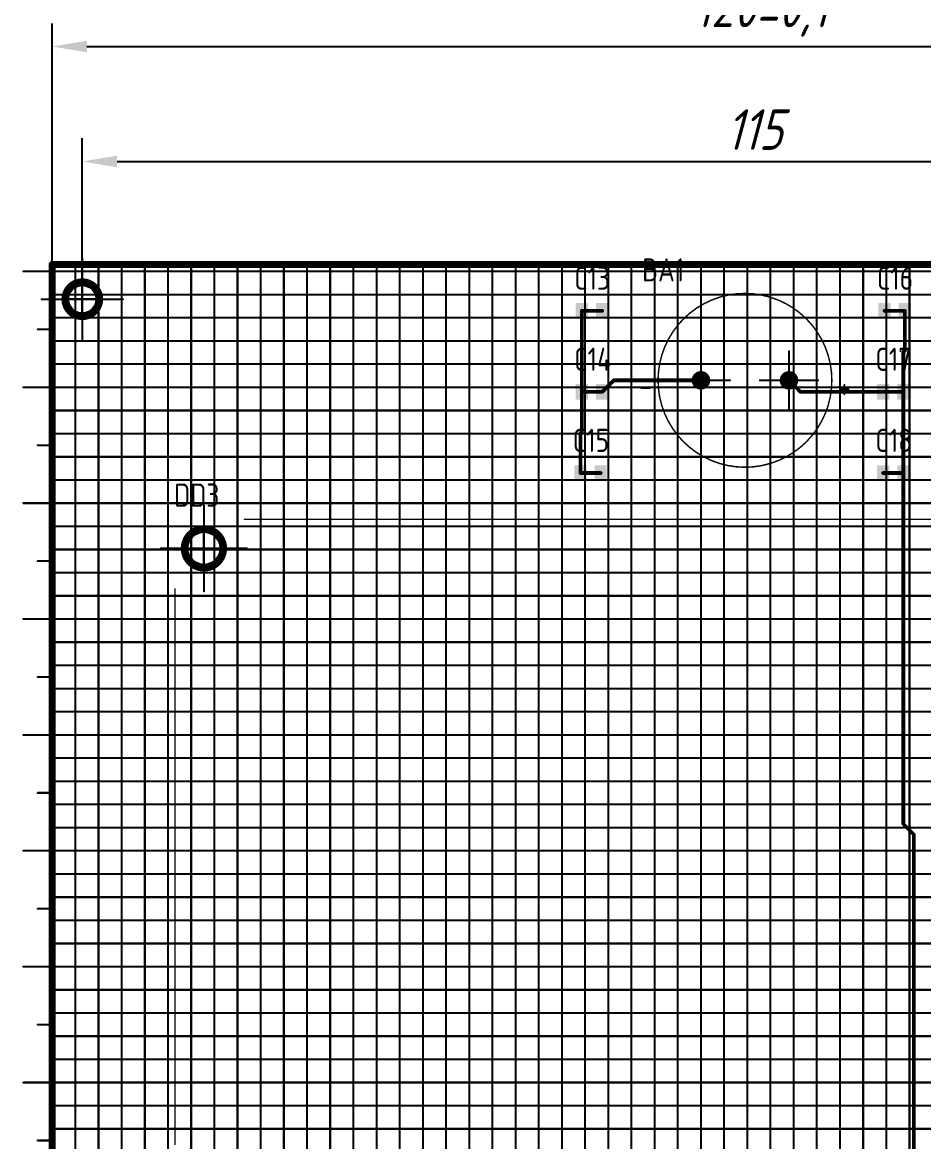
# Model space of a CAD drawing. Header units: millimetres. Extents: x 57 to 898, y 51 to 645.
# Drawn here: x 250 to 327.8, y 442.3 to 538.9 of the extents above; entities that cross this region are included whole.
import ezdxf

# ---------------------------------------------------------------- set-up
doc = ezdxf.new("R2010")
doc.units = ezdxf.units.MM
for name, color, linetype in [('Mechanical11', 56, 'Continuous'), ('Mechanical12', 56, 'Continuous'), ('Mechanical7', 56, 'Continuous'), ('Mechanical9', 56, 'Continuous')]:
    doc.layers.add(name, color=color, linetype=linetype)
doc.styles.add('GOST type A', font='gost.TTF', dxfattribs={"oblique": 15, "height": 0.2})
doc.styles.add('GOST type A0', font='gost.TTF', dxfattribs={"oblique": 15, "height": 3.5})
doc.dimstyles.new('ГОСТ type A', dxfattribs={"dimtxt": 3.5, "dimasz": 3, "dimexe": 2, "dimexo": 0, "dimgap": 1, "dimtad": 1, "dimtoh": 1, "dimtxsty": 'GOST type A0', "dimcen": 0, "dimazin": 2, "dimtfac": 1, "dimtmove": 0, "dimatfit": 3, "dimfxl": 1, "dimarcsym": 0})

# ---------------------------------------------------------------- blocks, each defined once
blk = doc.blocks.new('*D82')
at = {"color": 0, "lineweight": -2, "transparency": 16777216}
for p, q in [((255.165, 515.023), (255.165, 528.912)), ((371.165, 515.023), (371.165, 528.912)), ((258.165, 526.912), (368.165, 526.912))]:
    blk.add_line(p, q, dxfattribs=at)
at = {"color": 0, "transparency": 16777216}
for points in [[(258.165, 527.412), (258.165, 526.412), (255.165, 526.912)], [(368.165, 527.412), (368.165, 526.412), (371.165, 526.912)]]:
    blk.add_solid(points, dxfattribs=at)
at = {"layer": 'Defpoints', "color": 0, "transparency": 16777216}
for p in [(371.165, 526.912), (255.165, 515.023), (371.165, 515.023)]:
    blk.add_point(p, dxfattribs=at)
at = {"color": 0, "transparency": 16777216, "insert": (313.165, 529.664), "char_height": 3.5, "attachment_point": 5, "style": 'GOST type A0'}
blk.add_mtext('115', dxfattribs=at)
blk = doc.blocks.new('*D83')
at = {"color": 0, "lineweight": -2, "transparency": 16777216}
for p, q in [((252.565, 517.873), (252.565, 538.832)), ((373.665, 518.023), (373.665, 538.832)), ((255.565, 536.832), (370.665, 536.832))]:
    blk.add_line(p, q, dxfattribs=at)
at = {"color": 0, "transparency": 16777216}
for points in [[(255.565, 537.332), (255.565, 536.332), (252.565, 536.832)], [(370.665, 537.332), (370.665, 536.332), (373.665, 536.832)]]:
    blk.add_solid(points, dxfattribs=at)
at = {"layer": 'Defpoints', "color": 0, "transparency": 16777216}
for p in [(373.665, 536.832), (252.565, 517.873), (373.665, 518.023)]:
    blk.add_point(p, dxfattribs=at)
at = {"color": 0, "transparency": 16777216, "insert": (313.772, 539.846), "char_height": 3.5, "attachment_point": 5, "style": 'GOST type A0'}
blk.add_mtext('120±0,1', dxfattribs=at)

msp = doc.modelspace()

# ---------------------------------------------------------------- hatches: boundary and pattern name
at = {"layer": 'Mechanical12'}
for points in [[(297.761, 513.35), (298.822, 513.35), (298.822, 514.696), (297.761, 514.696)], [(297.761, 513.35), (298.822, 513.35), (298.822, 514.696), (297.761, 514.696)], [(299.508, 513.35), (300.569, 513.35), (300.569, 514.696), (299.508, 514.696)], [(299.508, 513.35), (300.569, 513.35), (300.569, 514.696), (299.508, 514.696)], [(323.887, 513.35), (324.948, 513.35), (324.948, 514.696), (323.887, 514.696)], [(323.887, 513.35), (324.948, 513.35), (324.948, 514.696), (323.887, 514.696)], [(325.634, 513.35), (326.695, 513.35), (326.695, 514.696), (325.634, 514.696)], [(325.634, 513.35), (326.695, 513.35), (326.695, 514.696), (325.634, 514.696)], [(297.761, 506.35), (298.822, 506.35), (298.822, 507.696), (297.761, 507.696)], [(297.761, 506.35), (298.822, 506.35), (298.822, 507.696), (297.761, 507.696)], [(299.508, 506.35), (300.569, 506.35), (300.569, 507.696), (299.508, 507.696)], [(299.508, 506.35), (300.569, 506.35), (300.569, 507.696), (299.508, 507.696)], [(323.761, 506.35), (324.822, 506.35), (324.822, 507.696), (323.761, 507.696)], [(323.761, 506.35), (324.822, 506.35), (324.822, 507.696), (323.761, 507.696)], [(325.508, 506.35), (326.569, 506.35), (326.569, 507.696), (325.508, 507.696)], [(325.508, 506.35), (326.569, 506.35), (326.569, 507.696), (325.508, 507.696)], [(297.634, 499.35), (298.695, 499.35), (298.695, 500.696), (297.634, 500.696)], [(297.634, 499.35), (298.695, 499.35), (298.695, 500.696), (297.634, 500.696)], [(299.381, 499.35), (300.442, 499.35), (300.442, 500.696), (299.381, 500.696)], [(299.381, 499.35), (300.442, 499.35), (300.442, 500.696), (299.381, 500.696)], [(323.761, 499.35), (324.822, 499.35), (324.822, 500.696), (323.761, 500.696)], [(323.761, 499.35), (324.822, 499.35), (324.822, 500.696), (323.761, 500.696)], [(325.508, 499.35), (326.569, 499.35), (326.569, 500.696), (325.508, 500.696)], [(325.508, 499.35), (326.569, 499.35), (326.569, 500.696), (325.508, 500.696)]]:
    msp.add_hatch(color=7, dxfattribs=at).paths.add_polyline_path(points)

# ---------------------------------------------------------------- linework, layer by layer
at = {"layer": 'Mechanical11', "color": 7}
for p, q in [((255.165, 515.023), (255.165, 516.234)), ((255.165, 516.234), (255.478, 516.192)), ((255.478, 516.192), (255.77, 516.072)), ((255.77, 516.072), (256.021, 515.879)), ((256.021, 515.879), (256.213, 515.628)), ((255.165, 515.023), (256.375, 515.023)), ((255.165, 513.813), (255.165, 515.023)), ((256.375, 515.023), (255.165, 515.023)), ((256.213, 515.628), (256.334, 515.337)), ((256.334, 515.337), (256.375, 515.023)), ((256.375, 515.023), (256.334, 514.71)), ((255.77, 513.975), (255.478, 513.854)), ((256.021, 514.167), (255.77, 513.975)), ((256.213, 514.418), (256.021, 514.167)), ((256.334, 514.71), (256.213, 514.418)), ((255.478, 513.854), (255.165, 513.813)), ((308.361, 508.023), (308.376, 508.101)), ((308.376, 508.101), (308.421, 508.168)), ((308.421, 508.168), (308.487, 508.212)), ((308.487, 508.212), (308.565, 508.227)), ((308.565, 508.227), (308.565, 508.023)), ((315.961, 508.023), (315.976, 508.101)), ((315.976, 508.101), (316.021, 508.168)), ((316.021, 508.168), (316.087, 508.212)), ((316.087, 508.212), (316.165, 508.227)), ((316.165, 508.227), (316.165, 508.023)), ((308.565, 508.023), (308.361, 508.023)), ((308.565, 508.023), (308.769, 508.023)), ((308.565, 507.819), (308.565, 508.023)), ((308.643, 507.835), (308.565, 507.819)), ((308.709, 507.879), (308.643, 507.835)), ((308.753, 507.945), (308.709, 507.879)), ((308.769, 508.023), (308.753, 507.945)), ((316.165, 508.023), (315.961, 508.023)), ((316.165, 508.023), (316.369, 508.023)), ((316.165, 507.819), (316.165, 508.023)), ((316.243, 507.835), (316.165, 507.819)), ((316.309, 507.879), (316.243, 507.835)), ((316.353, 507.945), (316.309, 507.879)), ((316.369, 508.023), (316.353, 507.945)), ((264.666, 494.522), (264.959, 494.746)), ((264.959, 494.746), (265.299, 494.887)), ((265.299, 494.887), (265.665, 494.935)), ((265.665, 494.935), (265.665, 493.523)), ((264.253, 493.523), (264.301, 493.889)), ((264.301, 493.889), (264.442, 494.229)), ((264.442, 494.229), (264.666, 494.522)), ((265.665, 493.523), (264.253, 493.523))]:
    msp.add_line(p, q, dxfattribs=at)
at = {"layer": 'Mechanical12', "color": 7}
for p, q in [((254.117, 515.628), (254.309, 515.879)), ((254.309, 515.879), (254.56, 516.072)), ((254.56, 516.072), (254.851, 516.192)), ((254.851, 516.192), (255.165, 516.234)), ((255.165, 516.234), (255.165, 515.023)), ((253.954, 515.023), (253.996, 515.337)), ((253.954, 515.023), (255.165, 515.023)), ((253.996, 514.71), (253.954, 515.023)), ((255.165, 515.023), (253.954, 515.023)), ((253.996, 515.337), (254.117, 515.628)), ((255.165, 515.023), (255.165, 513.813)), ((254.117, 514.418), (253.996, 514.71)), ((254.309, 514.167), (254.117, 514.418)), ((254.56, 513.975), (254.309, 514.167)), ((254.851, 513.854), (254.56, 513.975)), ((255.165, 513.813), (254.851, 513.854)), ((308.565, 508.023), (308.565, 508.227)), ((308.565, 508.227), (308.643, 508.212)), ((308.643, 508.212), (308.709, 508.168)), ((308.709, 508.168), (308.753, 508.101)), ((308.753, 508.101), (308.769, 508.023)), ((316.165, 508.023), (316.165, 508.227)), ((316.165, 508.227), (316.243, 508.212)), ((316.243, 508.212), (316.309, 508.168)), ((316.309, 508.168), (316.353, 508.101)), ((316.353, 508.101), (316.369, 508.023)), ((308.361, 508.023), (308.565, 508.023)), ((308.376, 507.945), (308.361, 508.023)), ((308.421, 507.879), (308.376, 507.945)), ((308.487, 507.835), (308.421, 507.879)), ((308.565, 507.819), (308.487, 507.835)), ((308.565, 508.023), (308.565, 507.819)), ((308.769, 508.023), (308.565, 508.023)), ((315.961, 508.023), (316.165, 508.023)), ((315.976, 507.945), (315.961, 508.023)), ((316.021, 507.879), (315.976, 507.945)), ((316.087, 507.835), (316.021, 507.879)), ((316.165, 507.819), (316.087, 507.835)), ((316.165, 508.023), (316.165, 507.819)), ((316.369, 508.023), (316.165, 508.023)), ((265.665, 493.523), (265.665, 494.935)), ((265.665, 494.935), (266.03, 494.887)), ((266.03, 494.887), (266.371, 494.746)), ((266.371, 494.746), (266.663, 494.522)), ((266.663, 494.522), (266.888, 494.229)), ((266.888, 494.229), (267.029, 493.889)), ((267.029, 493.889), (267.077, 493.523)), ((264.253, 493.523), (265.665, 493.523)), ((264.301, 493.158), (264.253, 493.523)), ((264.442, 492.817), (264.301, 493.158)), ((264.666, 492.525), (264.442, 492.817)), ((265.665, 492.111), (265.665, 493.523)), ((265.665, 493.523), (267.077, 493.523)), ((265.665, 493.523), (265.665, 492.111)), ((267.077, 493.523), (265.665, 493.523)), ((266.888, 492.817), (266.663, 492.525)), ((267.029, 493.158), (266.888, 492.817)), ((267.077, 493.523), (267.029, 493.158)), ((264.959, 492.3), (264.666, 492.525)), ((265.299, 492.159), (264.959, 492.3)), ((265.665, 492.111), (265.299, 492.159)), ((266.03, 492.159), (265.665, 492.111)), ((266.371, 492.3), (266.03, 492.159)), ((266.663, 492.525), (266.371, 492.3))]:
    msp.add_line(p, q, dxfattribs=at)
for points, const_width in [([(252.565, 518.023), (252.565, 337.423)], 0.6), ([(252.565, 518.023), (373.665, 518.023)], 0.6), ([(252.565, 518.023), (252.565, 337.423)], 0.6), ([(252.565, 518.023), (373.665, 518.023)], 0.6), ([(252.565, 518.023), (252.565, 337.423)], 0.6), ([(252.565, 518.023), (373.665, 518.023)], 0.6), ([(252.565, 518.023), (252.565, 337.423)], 0.6), ([(252.565, 518.023), (373.665, 518.023)], 0.6), ([(298.291, 514.023), (300.038, 514.023)], 0.323), ([(298.291, 507.023), (298.291, 514.023)], 0.323), ([(324.418, 514.023), (326.165, 514.023)], 0.323), ([(326.165, 510.575), (326.165, 514.023)], 0.323), ([(326.038, 510.448), (326.165, 510.575)], 0.323), ([(326.038, 507.023), (326.038, 510.448)], 0.323), ([(300.038, 507.023), (301.038, 508.023)], 0.323), ([(301.038, 508.023), (308.565, 508.023)], 0.323), ([(316.165, 508.023), (317.165, 507.023)], 0.323), ([(298.291, 503.564), (298.291, 507.023)], 0.323), ([(298.291, 507.023), (300.038, 507.023)], 0.323), ([(317.165, 507.023), (324.291, 507.023)], 0.323), ([(324.291, 507.023), (326.038, 507.023)], 0.323), ([(326.038, 500.023), (326.038, 507.023)], 0.323), ([(298.165, 503.438), (298.291, 503.564)], 0.323), ([(298.165, 500.023), (298.165, 503.438)], 0.323), ([(298.165, 500.023), (299.912, 500.023)], 0.323), ([(324.291, 500.023), (326.038, 500.023)], 0.323), ([(326.038, 469.732), (326.038, 500.023)], 0.323), ([(269.165, 496.023), (355.165, 496.023)], 0.127), ([(263.165, 442.023), (263.165, 490.023)], 0.127), ([(326.038, 469.732), (326.936, 468.834)], 0.323), ([(326.936, 430.946), (326.936, 468.834)], 0.323)]:
    msp.add_lwpolyline(points, dxfattribs=dict(at, const_width=const_width))
for points, const_width in [([(252.415, 518.023, 1), (252.715, 518.023, 1)], 0.3), ([(252.415, 518.023, 1), (252.715, 518.023, 1)], 0.3), ([(252.415, 518.023, 1), (252.715, 518.023, 1)], 0.3), ([(252.415, 518.023, 1), (252.715, 518.023, 1)], 0.3), ([(252.415, 518.023, 1), (252.715, 518.023, 1)], 0.3), ([(252.415, 518.023, 1), (252.715, 518.023, 1)], 0.3), ([(252.415, 518.023, 1), (252.715, 518.023, 1)], 0.3), ([(252.415, 518.023, 1), (252.715, 518.023, 1)], 0.3), ([(256.665, 515.023, 1), (253.665, 515.023, 1)], 0.6), ([(256.665, 515.023, 1), (253.665, 515.023, 1)], 0.6), ([(253.515, 515.023, 1), (253.815, 515.023, 1)], 0.3), ([(253.515, 515.023, 1), (253.815, 515.023, 1)], 0.3), ([(256.515, 515.023, 1), (256.815, 515.023, 1)], 0.3), ([(256.515, 515.023, 1), (256.815, 515.023, 1)], 0.3), ([(319.865, 508.023, 1), (304.865, 508.023, 1)], 0.127), ([(298.21, 514.023, 1), (298.372, 514.023, 1)], 0.161), ([(298.21, 514.023, 1), (298.372, 514.023, 1)], 0.161), ([(299.957, 514.023, 1), (300.119, 514.023, 1)], 0.161), ([(324.337, 514.023, 1), (324.498, 514.023, 1)], 0.161), ([(326.084, 514.023, 1), (326.245, 514.023, 1)], 0.161), ([(326.084, 514.023, 1), (326.245, 514.023, 1)], 0.161), ([(325.957, 510.448, 1), (326.119, 510.448, 1)], 0.161), ([(325.957, 510.448, 1), (326.119, 510.448, 1)], 0.161), ([(326.084, 510.575, 1), (326.245, 510.575, 1)], 0.161), ([(326.084, 510.575, 1), (326.245, 510.575, 1)], 0.161), ([(300.957, 508.023, 1), (301.119, 508.023, 1)], 0.161), ([(300.957, 508.023, 1), (301.119, 508.023, 1)], 0.161), ([(304.833, 508.023, 1), (304.896, 508.023, 1)], 0.0635), ([(309.065, 508.023, 1), (308.065, 508.023, 1)], 0.6), ([(309.065, 508.023, 1), (308.065, 508.023, 1)], 0.6), ([(307.915, 508.023, 1), (308.215, 508.023, 1)], 0.3), ([(307.915, 508.023, 1), (308.215, 508.023, 1)], 0.3), ([(308.484, 508.023, 1), (308.645, 508.023, 1)], 0.161), ([(308.915, 508.023, 1), (309.215, 508.023, 1)], 0.3), ([(308.915, 508.023, 1), (309.215, 508.023, 1)], 0.3), ([(316.665, 508.023, 1), (315.665, 508.023, 1)], 0.6), ([(316.665, 508.023, 1), (315.665, 508.023, 1)], 0.6), ([(315.515, 508.023, 1), (315.815, 508.023, 1)], 0.3), ([(315.515, 508.023, 1), (315.815, 508.023, 1)], 0.3), ([(316.084, 508.023, 1), (316.246, 508.023, 1)], 0.161), ([(316.515, 508.023, 1), (316.815, 508.023, 1)], 0.3), ([(316.515, 508.023, 1), (316.815, 508.023, 1)], 0.3), ([(319.833, 508.023, 1), (319.896, 508.023, 1)], 0.0635), ([(298.21, 507.023, 1), (298.372, 507.023, 1)], 0.161), ([(298.21, 507.023, 1), (298.372, 507.023, 1)], 0.161), ([(298.21, 507.023, 1), (298.372, 507.023, 1)], 0.161), ([(299.957, 507.023, 1), (300.119, 507.023, 1)], 0.161), ([(299.957, 507.023, 1), (300.119, 507.023, 1)], 0.161), ([(317.084, 507.023, 1), (317.245, 507.023, 1)], 0.161), ([(317.084, 507.023, 1), (317.245, 507.023, 1)], 0.161), ([(324.21, 507.023, 1), (324.372, 507.023, 1)], 0.161), ([(324.21, 507.023, 1), (324.372, 507.023, 1)], 0.161), ([(325.957, 507.023, 1), (326.119, 507.023, 1)], 0.161), ([(325.957, 507.023, 1), (326.119, 507.023, 1)], 0.161), ([(325.957, 507.023, 1), (326.119, 507.023, 1)], 0.161), ([(298.084, 503.438, 1), (298.245, 503.438, 1)], 0.161), ([(298.084, 503.438, 1), (298.245, 503.438, 1)], 0.161), ([(298.21, 503.564, 1), (298.372, 503.564, 1)], 0.161), ([(298.21, 503.564, 1), (298.372, 503.564, 1)], 0.161), ([(298.084, 500.023, 1), (298.245, 500.023, 1)], 0.161), ([(298.084, 500.023, 1), (298.245, 500.023, 1)], 0.161), ([(299.831, 500.023, 1), (299.992, 500.023, 1)], 0.161), ([(324.21, 500.023, 1), (324.372, 500.023, 1)], 0.161), ([(325.957, 500.023, 1), (326.119, 500.023, 1)], 0.161), ([(325.957, 500.023, 1), (326.119, 500.023, 1)], 0.161), ([(325.957, 500.023, 1), (326.119, 500.023, 1)], 0.161), ([(267.365, 493.523, 1), (263.965, 493.523, 1)], 0.6), ([(267.365, 493.523, 1), (263.965, 493.523, 1)], 0.6), ([(269.133, 496.023, 1), (269.196, 496.023, 1)], 0.0635), ([(263.815, 493.523, 1), (264.115, 493.523, 1)], 0.3), ([(263.815, 493.523, 1), (264.115, 493.523, 1)], 0.3), ([(267.215, 493.523, 1), (267.515, 493.523, 1)], 0.3), ([(267.215, 493.523, 1), (267.515, 493.523, 1)], 0.3), ([(263.133, 490.023, 1), (263.196, 490.023, 1)], 0.0635), ([(325.957, 469.732, 1), (326.119, 469.732, 1)], 0.161), ([(325.957, 469.732, 1), (326.119, 469.732, 1)], 0.161), ([(326.855, 468.834, 1), (327.017, 468.834, 1)], 0.161), ([(326.855, 468.834, 1), (327.017, 468.834, 1)], 0.161)]:
    msp.add_lwpolyline(points, format="xyb", close=True, dxfattribs=dict(at, const_width=const_width))
at = {"layer": 'Mechanical7', "color": 7, "const_width": 0.18}
for points in [[(255.165, 511.523), (255.165, 518.523)], [(255.165, 511.823), (255.165, 518.223)], [(251.665, 515.023), (258.665, 515.023)], [(251.965, 515.023), (258.365, 515.023)], [(308.565, 505.523), (308.565, 510.523)], [(308.565, 505.823), (308.565, 510.223)], [(316.165, 505.523), (316.165, 510.523)], [(316.165, 505.823), (316.165, 510.223)], [(306.065, 508.023), (311.065, 508.023)], [(306.365, 508.023), (310.765, 508.023)], [(313.665, 508.023), (318.665, 508.023)], [(313.965, 508.023), (318.365, 508.023)], [(265.665, 489.823), (265.665, 497.223)], [(265.665, 490.123), (265.665, 496.923)], [(261.965, 493.523), (269.365, 493.523)], [(262.265, 493.523), (269.065, 493.523)]]:
    msp.add_lwpolyline(points, dxfattribs=at)
at = {"layer": 'Mechanical7', "color": 7, "const_width": 0.09}
for points in [[(255.12, 518.523, 1), (255.21, 518.523, 1)], [(255.12, 518.223, 1), (255.21, 518.223, 1)], [(251.62, 515.023, 1), (251.71, 515.023, 1)], [(251.92, 515.023, 1), (252.01, 515.023, 1)], [(258.32, 515.023, 1), (258.41, 515.023, 1)], [(258.62, 515.023, 1), (258.71, 515.023, 1)], [(255.12, 511.823, 1), (255.21, 511.823, 1)], [(255.12, 511.523, 1), (255.21, 511.523, 1)], [(308.52, 510.523, 1), (308.61, 510.523, 1)], [(308.52, 510.223, 1), (308.61, 510.223, 1)], [(316.12, 510.523, 1), (316.21, 510.523, 1)], [(316.12, 510.223, 1), (316.21, 510.223, 1)], [(306.02, 508.023, 1), (306.11, 508.023, 1)], [(306.32, 508.023, 1), (306.41, 508.023, 1)], [(310.72, 508.023, 1), (310.81, 508.023, 1)], [(311.02, 508.023, 1), (311.11, 508.023, 1)], [(313.62, 508.023, 1), (313.71, 508.023, 1)], [(313.92, 508.023, 1), (314.01, 508.023, 1)], [(318.32, 508.023, 1), (318.41, 508.023, 1)], [(318.62, 508.023, 1), (318.71, 508.023, 1)], [(308.52, 505.823, 1), (308.61, 505.823, 1)], [(308.52, 505.523, 1), (308.61, 505.523, 1)], [(316.12, 505.823, 1), (316.21, 505.823, 1)], [(316.12, 505.523, 1), (316.21, 505.523, 1)], [(265.62, 497.223, 1), (265.71, 497.223, 1)], [(265.62, 496.923, 1), (265.71, 496.923, 1)], [(261.92, 493.523, 1), (262.01, 493.523, 1)], [(262.22, 493.523, 1), (262.31, 493.523, 1)], [(269.02, 493.523, 1), (269.11, 493.523, 1)], [(269.32, 493.523, 1), (269.41, 493.523, 1)], [(265.62, 490.123, 1), (265.71, 490.123, 1)], [(265.62, 489.823, 1), (265.71, 489.823, 1)]]:
    msp.add_lwpolyline(points, format="xyb", close=True, dxfattribs=at)
at = {"layer": 'Mechanical9', "color": 7, "const_width": 0.18}
for points in [[(252.565, 518.023), (373.665, 518.023)], [(252.565, 337.423), (252.565, 518.023)], [(254.565, 337.423), (254.565, 518.023)], [(256.565, 337.423), (256.565, 518.023)], [(258.565, 337.423), (258.565, 518.023)], [(260.565, 337.423), (260.565, 518.023)], [(262.565, 337.423), (262.565, 518.023)], [(264.565, 337.423), (264.565, 518.023)], [(266.565, 337.423), (266.565, 518.023)], [(268.565, 337.423), (268.565, 518.023)], [(270.565, 337.423), (270.565, 518.023)], [(272.565, 337.423), (272.565, 518.023)], [(274.565, 337.423), (274.565, 518.023)], [(276.565, 337.423), (276.565, 518.023)], [(278.565, 337.423), (278.565, 518.023)], [(280.565, 337.423), (280.565, 518.023)], [(282.565, 337.423), (282.565, 518.023)], [(284.565, 337.423), (284.565, 518.023)], [(286.565, 337.423), (286.565, 518.023)], [(288.565, 337.423), (288.565, 518.023)], [(290.565, 337.423), (290.565, 518.023)], [(292.565, 337.423), (292.565, 518.023)], [(294.565, 337.423), (294.565, 518.023)], [(296.565, 337.423), (296.565, 518.023)], [(298.565, 337.423), (298.565, 518.023)], [(300.565, 337.423), (300.565, 518.023)], [(302.565, 337.423), (302.565, 518.023)], [(304.565, 337.423), (304.565, 518.023)], [(306.565, 337.423), (306.565, 518.023)], [(308.565, 337.423), (308.565, 518.023)], [(310.565, 337.423), (310.565, 518.023)], [(312.565, 337.423), (312.565, 518.023)], [(314.565, 337.423), (314.565, 518.023)], [(316.565, 337.423), (316.565, 518.023)], [(318.565, 337.423), (318.565, 518.023)], [(320.565, 337.423), (320.565, 518.023)], [(322.565, 337.423), (322.565, 518.023)], [(324.565, 337.423), (324.565, 518.023)], [(326.565, 337.423), (326.565, 518.023)], [(250.085, 517.423), (252.565, 517.423)], [(251.325, 517.423), (252.565, 517.423)], [(252.565, 517.423), (373.665, 517.423)], [(252.565, 515.423), (373.665, 515.423)], [(252.565, 513.423), (373.665, 513.423)], [(251.325, 512.423), (252.565, 512.423)], [(252.565, 511.423), (373.665, 511.423)], [(252.565, 509.423), (373.665, 509.423)], [(250.085, 507.423), (252.565, 507.423)], [(251.325, 507.423), (252.565, 507.423)], [(252.565, 507.423), (373.665, 507.423)], [(252.565, 505.423), (373.665, 505.423)], [(252.565, 503.423), (373.665, 503.423)], [(251.325, 502.423), (252.565, 502.423)], [(252.565, 501.423), (373.665, 501.423)], [(252.565, 499.423), (373.665, 499.423)], [(250.085, 497.423), (252.565, 497.423)], [(251.325, 497.423), (252.565, 497.423)], [(252.565, 497.423), (373.665, 497.423)], [(252.565, 495.423), (373.665, 495.423)], [(252.565, 493.423), (373.665, 493.423)], [(251.325, 492.423), (252.565, 492.423)], [(252.565, 491.423), (373.665, 491.423)], [(252.565, 489.423), (373.665, 489.423)], [(250.085, 487.423), (252.565, 487.423)], [(251.325, 487.423), (252.565, 487.423)], [(252.565, 487.423), (373.665, 487.423)], [(252.565, 485.423), (373.665, 485.423)], [(252.565, 483.423), (373.665, 483.423)], [(251.325, 482.423), (252.565, 482.423)], [(252.565, 481.423), (373.665, 481.423)], [(252.565, 479.423), (373.665, 479.423)], [(250.085, 477.423), (252.565, 477.423)], [(251.325, 477.423), (252.565, 477.423)], [(252.565, 477.423), (373.665, 477.423)], [(252.565, 475.423), (373.665, 475.423)], [(252.565, 473.423), (373.665, 473.423)], [(251.325, 472.423), (252.565, 472.423)], [(252.565, 471.423), (373.665, 471.423)], [(252.565, 469.423), (373.665, 469.423)], [(250.085, 467.423), (252.565, 467.423)], [(251.325, 467.423), (252.565, 467.423)], [(252.565, 467.423), (373.665, 467.423)], [(252.565, 465.423), (373.665, 465.423)], [(252.565, 463.423), (373.665, 463.423)], [(251.325, 462.423), (252.565, 462.423)], [(252.565, 461.423), (373.665, 461.423)], [(252.565, 459.423), (373.665, 459.423)], [(250.085, 457.423), (252.565, 457.423)], [(251.325, 457.423), (252.565, 457.423)], [(252.565, 457.423), (373.665, 457.423)], [(252.565, 455.423), (373.665, 455.423)], [(252.565, 453.423), (373.665, 453.423)], [(251.325, 452.423), (252.565, 452.423)], [(252.565, 451.423), (373.665, 451.423)], [(252.565, 449.423), (373.665, 449.423)], [(250.085, 447.423), (252.565, 447.423)], [(251.325, 447.423), (252.565, 447.423)], [(252.565, 447.423), (373.665, 447.423)], [(252.565, 445.423), (373.665, 445.423)], [(252.565, 443.423), (373.665, 443.423)], [(251.325, 442.423), (252.565, 442.423)]]:
    msp.add_lwpolyline(points, dxfattribs=at)
at = {"layer": 'Mechanical9', "color": 7, "const_width": 0.09}
for points in [[(252.52, 518.023, 1), (252.61, 518.023, 1)], [(252.52, 518.023, 1), (252.61, 518.023, 1)], [(254.52, 518.023, 1), (254.61, 518.023, 1)], [(256.52, 518.023, 1), (256.61, 518.023, 1)], [(258.52, 518.023, 1), (258.61, 518.023, 1)], [(260.52, 518.023, 1), (260.61, 518.023, 1)], [(262.52, 518.023, 1), (262.61, 518.023, 1)], [(264.52, 518.023, 1), (264.61, 518.023, 1)], [(266.52, 518.023, 1), (266.61, 518.023, 1)], [(268.52, 518.023, 1), (268.61, 518.023, 1)], [(270.52, 518.023, 1), (270.61, 518.023, 1)], [(272.52, 518.023, 1), (272.61, 518.023, 1)], [(274.52, 518.023, 1), (274.61, 518.023, 1)], [(276.52, 518.023, 1), (276.61, 518.023, 1)], [(278.52, 518.023, 1), (278.61, 518.023, 1)], [(280.52, 518.023, 1), (280.61, 518.023, 1)], [(282.52, 518.023, 1), (282.61, 518.023, 1)], [(284.52, 518.023, 1), (284.61, 518.023, 1)], [(286.52, 518.023, 1), (286.61, 518.023, 1)], [(288.52, 518.023, 1), (288.61, 518.023, 1)], [(290.52, 518.023, 1), (290.61, 518.023, 1)], [(292.52, 518.023, 1), (292.61, 518.023, 1)], [(294.52, 518.023, 1), (294.61, 518.023, 1)], [(296.52, 518.023, 1), (296.61, 518.023, 1)], [(298.52, 518.023, 1), (298.61, 518.023, 1)], [(300.52, 518.023, 1), (300.61, 518.023, 1)], [(302.52, 518.023, 1), (302.61, 518.023, 1)], [(304.52, 518.023, 1), (304.61, 518.023, 1)], [(306.52, 518.023, 1), (306.61, 518.023, 1)], [(308.52, 518.023, 1), (308.61, 518.023, 1)], [(310.52, 518.023, 1), (310.61, 518.023, 1)], [(312.52, 518.023, 1), (312.61, 518.023, 1)], [(314.52, 518.023, 1), (314.61, 518.023, 1)], [(316.52, 518.023, 1), (316.61, 518.023, 1)], [(318.52, 518.023, 1), (318.61, 518.023, 1)], [(320.52, 518.023, 1), (320.61, 518.023, 1)], [(322.52, 518.023, 1), (322.61, 518.023, 1)], [(324.52, 518.023, 1), (324.61, 518.023, 1)], [(326.52, 518.023, 1), (326.61, 518.023, 1)], [(250.04, 517.423, 1), (250.13, 517.423, 1)], [(251.28, 517.423, 1), (251.37, 517.423, 1)], [(252.52, 517.423, 1), (252.61, 517.423, 1)], [(252.52, 517.423, 1), (252.61, 517.423, 1)], [(252.52, 517.423, 1), (252.61, 517.423, 1)], [(252.52, 515.423, 1), (252.61, 515.423, 1)], [(252.52, 513.423, 1), (252.61, 513.423, 1)], [(251.28, 512.423, 1), (251.37, 512.423, 1)], [(252.52, 512.423, 1), (252.61, 512.423, 1)], [(252.52, 511.423, 1), (252.61, 511.423, 1)], [(252.52, 509.423, 1), (252.61, 509.423, 1)], [(250.04, 507.423, 1), (250.13, 507.423, 1)], [(251.28, 507.423, 1), (251.37, 507.423, 1)], [(252.52, 507.423, 1), (252.61, 507.423, 1)], [(252.52, 507.423, 1), (252.61, 507.423, 1)], [(252.52, 507.423, 1), (252.61, 507.423, 1)], [(252.52, 505.423, 1), (252.61, 505.423, 1)], [(252.52, 503.423, 1), (252.61, 503.423, 1)], [(251.28, 502.423, 1), (251.37, 502.423, 1)], [(252.52, 502.423, 1), (252.61, 502.423, 1)], [(252.52, 501.423, 1), (252.61, 501.423, 1)], [(252.52, 499.423, 1), (252.61, 499.423, 1)], [(250.04, 497.423, 1), (250.13, 497.423, 1)], [(251.28, 497.423, 1), (251.37, 497.423, 1)], [(252.52, 497.423, 1), (252.61, 497.423, 1)], [(252.52, 497.423, 1), (252.61, 497.423, 1)], [(252.52, 497.423, 1), (252.61, 497.423, 1)], [(252.52, 495.423, 1), (252.61, 495.423, 1)], [(252.52, 493.423, 1), (252.61, 493.423, 1)], [(251.28, 492.423, 1), (251.37, 492.423, 1)], [(252.52, 492.423, 1), (252.61, 492.423, 1)], [(252.52, 491.423, 1), (252.61, 491.423, 1)], [(252.52, 489.423, 1), (252.61, 489.423, 1)], [(250.04, 487.423, 1), (250.13, 487.423, 1)], [(251.28, 487.423, 1), (251.37, 487.423, 1)], [(252.52, 487.423, 1), (252.61, 487.423, 1)], [(252.52, 487.423, 1), (252.61, 487.423, 1)], [(252.52, 487.423, 1), (252.61, 487.423, 1)], [(252.52, 485.423, 1), (252.61, 485.423, 1)], [(252.52, 483.423, 1), (252.61, 483.423, 1)], [(251.28, 482.423, 1), (251.37, 482.423, 1)], [(252.52, 482.423, 1), (252.61, 482.423, 1)], [(252.52, 481.423, 1), (252.61, 481.423, 1)], [(252.52, 479.423, 1), (252.61, 479.423, 1)], [(250.04, 477.423, 1), (250.13, 477.423, 1)], [(251.28, 477.423, 1), (251.37, 477.423, 1)], [(252.52, 477.423, 1), (252.61, 477.423, 1)], [(252.52, 477.423, 1), (252.61, 477.423, 1)], [(252.52, 477.423, 1), (252.61, 477.423, 1)], [(252.52, 475.423, 1), (252.61, 475.423, 1)], [(252.52, 473.423, 1), (252.61, 473.423, 1)], [(251.28, 472.423, 1), (251.37, 472.423, 1)], [(252.52, 472.423, 1), (252.61, 472.423, 1)], [(252.52, 471.423, 1), (252.61, 471.423, 1)], [(252.52, 469.423, 1), (252.61, 469.423, 1)], [(250.04, 467.423, 1), (250.13, 467.423, 1)], [(251.28, 467.423, 1), (251.37, 467.423, 1)], [(252.52, 467.423, 1), (252.61, 467.423, 1)], [(252.52, 467.423, 1), (252.61, 467.423, 1)], [(252.52, 467.423, 1), (252.61, 467.423, 1)], [(252.52, 465.423, 1), (252.61, 465.423, 1)], [(252.52, 463.423, 1), (252.61, 463.423, 1)], [(251.28, 462.423, 1), (251.37, 462.423, 1)], [(252.52, 462.423, 1), (252.61, 462.423, 1)], [(252.52, 461.423, 1), (252.61, 461.423, 1)], [(252.52, 459.423, 1), (252.61, 459.423, 1)], [(250.04, 457.423, 1), (250.13, 457.423, 1)], [(251.28, 457.423, 1), (251.37, 457.423, 1)], [(252.52, 457.423, 1), (252.61, 457.423, 1)], [(252.52, 457.423, 1), (252.61, 457.423, 1)], [(252.52, 457.423, 1), (252.61, 457.423, 1)], [(252.52, 455.423, 1), (252.61, 455.423, 1)], [(252.52, 453.423, 1), (252.61, 453.423, 1)], [(251.28, 452.423, 1), (251.37, 452.423, 1)], [(252.52, 452.423, 1), (252.61, 452.423, 1)], [(252.52, 451.423, 1), (252.61, 451.423, 1)], [(252.52, 449.423, 1), (252.61, 449.423, 1)], [(250.04, 447.423, 1), (250.13, 447.423, 1)], [(251.28, 447.423, 1), (251.37, 447.423, 1)], [(252.52, 447.423, 1), (252.61, 447.423, 1)], [(252.52, 447.423, 1), (252.61, 447.423, 1)], [(252.52, 447.423, 1), (252.61, 447.423, 1)], [(252.52, 445.423, 1), (252.61, 445.423, 1)], [(252.52, 443.423, 1), (252.61, 443.423, 1)], [(251.28, 442.423, 1), (251.37, 442.423, 1)], [(252.52, 442.423, 1), (252.61, 442.423, 1)]]:
    msp.add_lwpolyline(points, format="xyb", close=True, dxfattribs=at)
at = {"layer": 'Mechanical9', "color": 7}
for centre, start, end in [((252.565, 517.923), 0, 180), ((252.565, 517.923), 180, 0), ((255.165, 515.023), 0, 180), ((255.165, 515.023), 180, 0)]:
    msp.add_arc(centre, 0.045, start, end, dxfattribs=at)

# ---------------------------------------------------------------- texts
at = {"layer": 'Mechanical7', "color": 7, "style": 'GOST type A'}
for s, p in [('C13', (297.628, 515.839)), ('BA1', (303.489, 516.554)), ('C16', (323.755, 515.839)), ('C14', (297.628, 508.839)), ('C17', (323.628, 508.839)), ('C15', (297.502, 501.839)), ('C18', (323.628, 501.839)), ('DD3', (263.094, 497.114))]:
    msp.add_text(s, height=2, dxfattribs=at).set_placement(p)
for s, p in [('-', (304.334, 508.151)), ('+', (321.502, 508.023))]:
    msp.add_text(s, height=2, rotation=180, dxfattribs=at).set_placement(p)

# ---------------------------------------------------------------- dimensions: what is measured, and where the dimension line sits
dim = msp.add_linear_dim(base=(373.665, 536.832), p1=(252.565, 517.873), p2=(373.665, 518.023), text='120±0,1', dimstyle='ГОСТ type A')
dim.commit()
dim.dimension.update_dxf_attribs({"geometry": '*D83', "text_midpoint": (313.772, 536.832), "dimtype": 160})
dim = msp.add_linear_dim(base=(371.165, 526.912), p1=(255.165, 515.023), p2=(371.165, 515.023), text='115', dimstyle='ГОСТ type A')
dim.commit()
dim.dimension.update_dxf_attribs({"geometry": '*D82', "text_midpoint": (313.165, 529.664)})

doc.saveas('drawing.dxf')
